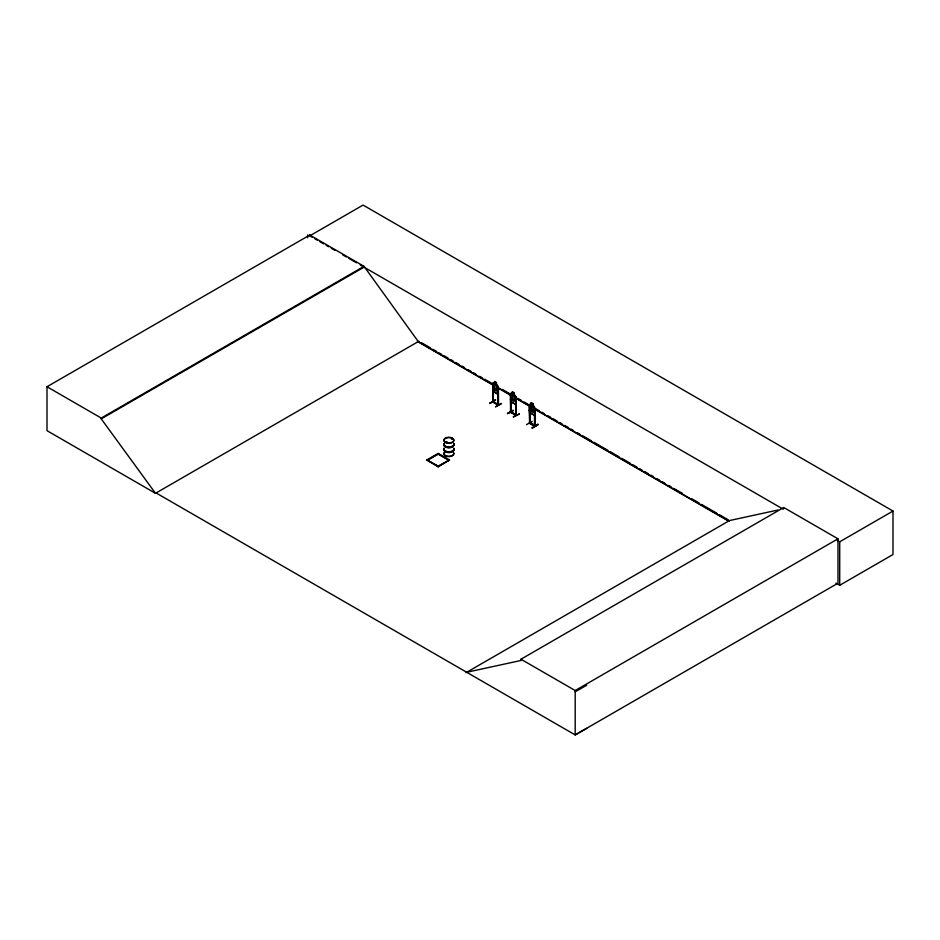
<?xml version="1.0" encoding="UTF-8"?>
<svg xmlns="http://www.w3.org/2000/svg" width="940" height="940" viewBox="0 0 940 940"><rect width="100%" height="100%" fill="white"/><g stroke="black" fill="none" stroke-linecap="round" stroke-linejoin="round"><path stroke-width="1.41" d="M445.901 442L445.689 442.329M446.359 441.753L446.241 442.294M445.736 442.235L446.911 442.235L446.359 441.53M451.376 438.804L451.917 438.945M452.011 438.769L451.964 438.886M497.648 394.001L493.288 391.487L492.666 389.066L493.241 391.534L497.589 394.048L498.224 392.203M516.037 402.567L515.461 404.282L511.09 401.768L510.479 399.347L511.043 401.815L515.402 404.318L516.037 402.473M534.178 415.092L534.86 413.341M529.361 410.181L529.866 412.684L534.226 415.186L534.919 413.4M513.311 410.439L507.718 413.424M526.541 424.657L532.134 421.308M492.83 401.192C494.91 402.226 491.491 402.531 493.007 401.227M511.207 400.839L511.066 412.578L510.455 412.284L511.184 411.744M498.224 386.493L498.282 405.199L497.718 404.94L497.718 387.48L511.007 395.153L511.007 412.543L511.278 411.802M531.276 402.72L531.276 404.858L529.302 404.482L529.819 423.447L530.031 411.708M530.031 405.904L530.09 423.329L529.514 422.33M534.531 425.233C527.046 424.116 529.831 419.581 534.919 426.349L534.86 407.643L534.202 406.55L529.361 404.447M445.83 441.941L446.782 441.694M498.224 405.163L492.701 401.968L492.724 383.297L494.581 383.602M516.037 396.774L516.095 415.48L510.502 412.249L510.538 393.578L512.382 393.884L512.453 391.851M510.538 393.578L511.149 393.237L516.095 396.774L514.239 394.953L514.239 392.814L512.323 391.78L511.466 398.196L512.382 400.44L514.121 401.439L515.049 400.264L514.239 392.814M156.181 492.995L155.57 493.359L47 430.673L47 386.751L309.777 235.035L364.027 266.349L418.277 341.596L493.206 384.871L493.206 402.261L493.406 390.558M309.777 235.035L309.777 235.846L363.063 205.084L893 511.043L893 554.518L839.714 585.279L835.907 583.07M47 386.751L101.25 418.065L364.027 266.349M586.701 728.359L575.198 734.916L156.111 492.96L155.488 493.312L101.25 418.876L364.027 267.16M155.488 493.312L418.887 341.244M492.724 383.297L493.324 382.874L498.224 386.54M492.701 384.578L492.983 401.873L498.494 405.058L498.423 387.656L497.718 387.48M496.379 382.568L496.379 384.707L497.636 385.365M489.916 403.507L495.556 399.888L489.916 403.143M510.502 394.859L510.82 412.131M498.106 405.163L497.718 404.259M497.66 404.376L493.265 401.85L498.282 404.564M497.965 404.729L497.918 387.362M495.639 406.773L501.255 403.483M495.556 406.773L501.49 403.624M515.555 414.564L515.919 415.445L515.719 397.644L516.283 415.363L510.737 412.131M426.901 459.954L438.193 453.433L449.485 459.954L438.193 466.839L426.901 459.954L438.193 466.475L449.485 459.954M426.901 460.318L438.193 453.797L449.485 460.318M513.369 410.533L507.4 413.612L513.052 410.345M438.193 454.161L427.524 460.318L438.193 466.111L448.862 460.318L438.193 454.161L438.193 453.433M529.326 405.728L529.572 422.977M533.062 403.683L533.873 411.132L532.945 412.308L531.218 411.321L530.289 409.065L531.147 402.649L533.062 403.683L533.004 405.857L534.202 406.55M515.661 414.998L515.719 397.644M516.095 414.846L515.707 414.364M513.369 416.69L519.327 413.964M513.369 417.055L519.327 413.953M529.361 423.164L534.86 426.314L534.543 408.512L535.107 426.231L529.526 423M529.866 412.684L534.226 415.186M534.484 425.867L534.543 408.512M532.193 427.923C549.759 417.172 520.313 434.703 538.15 424.821M537.88 424.351L532.263 427.923M466.099 672.641L729.499 520.56L778.026 510.009M466.71 672.276L520.96 660.479L520.96 659.222L783.737 507.506L837.986 538.82L837.986 583.199L575.198 734.916L575.198 690.536L837.986 538.82M783.737 508.763L783.126 509.128L360.243 264.974M837.199 540.347L839.714 541.804L893 511.043M575.198 691.805L586.701 685.248M497.953 404.118L498.106 404.529M493.171 401.627L492.619 401.321M529.608 422.389L529.902 422.812M495.486 400.158L489.869 403.154M515.919 414.81L511.066 412.12L515.661 414.552M309.777 235.846L312.303 237.303M314.829 238.76L317.356 240.217M319.87 241.674L323.654 243.859M326.18 245.317L328.706 246.774M331.232 248.231L335.016 250.416M342.583 254.787L346.366 256.972M348.893 258.43L356.46 262.789M496.438 382.533L494.522 381.499L494.581 383.743L493.653 383.92L493.653 387.914L494.581 390.171L496.308 391.169L497.237 389.983L496.308 382.603M421.426 342.701L430.297 347.823M432.835 349.292L436.642 351.49M439.168 352.947L441.706 354.415M444.244 355.872L448.051 358.07M450.589 359.538L453.115 361.007M455.653 362.464L459.46 364.661M461.998 366.13L464.524 367.587M468.332 369.784L470.87 371.253M473.407 372.71L475.934 374.179M479.741 376.376L482.279 377.833M484.817 379.302L492.419 383.696M502.559 389.548L510.173 393.942M517.776 398.325L521.582 400.522M524.109 401.991L527.916 404.188M535.53 408.583L539.325 410.768M541.863 412.237L544.401 413.706M548.196 415.891L550.734 417.36M553.272 418.829L557.079 421.026M559.617 422.483L562.144 423.952M564.682 425.409L568.489 427.606M571.027 429.075L573.553 430.532M577.36 432.729L579.898 434.198M582.436 435.655L591.307 440.778M593.845 442.247L607.792 450.295M610.318 451.764L619.202 456.887M621.728 458.344L630.611 463.479M633.137 464.936L636.944 467.133M639.482 468.602L642.02 470.059M644.558 471.528L648.353 473.725M650.891 475.182L653.429 476.651M657.225 478.848L659.763 480.305M662.3 481.774L664.839 483.231M668.645 485.428L671.172 486.897M673.71 488.353L682.581 493.488M691.464 498.611L699.066 502.994M701.604 504.463L716.82 513.24M719.347 514.709L728.23 519.832M515.519 397.761L529.843 406.021M534.343 408.63L728.876 520.924M417.442 341.478L492.49 384.812M497.577 387.738L510.291 395.082M515.379 398.02L528.104 405.363M535.73 409.77L729.064 521.394M520.96 659.222L575.198 690.536M529.42 410.204L529.984 412.601M839.714 541.804L839.714 585.279M494.64 381.57L494.64 383.708M438.193 466.111L438.193 466.839M307.65 234.871L307.65 237.75M101.25 418.065L101.25 418.876M453.668 452.716A4.947 2.855 0 0 1 448.885 456.311A4.947 2.855 0 0 1 444.103 452.716M453.691 444.162A4.982 2.879 0 0 1 448.885 447.781A4.982 2.879 0 0 1 444.068 444.162M453.691 443.363A4.982 2.879 0 0 1 448.885 446.982A4.982 2.879 0 0 1 444.068 443.363M453.691 448.968A4.982 2.879 0 0 1 448.885 452.587A4.982 2.879 0 0 1 444.068 448.968M453.762 448.674A5.053 2.914 0 0 1 448.885 452.352A5.053 2.914 0 0 1 443.997 448.674M453.762 448.427A5.053 2.914 0 0 1 448.885 452.105A5.053 2.914 0 0 1 443.997 448.427M453.679 448.157A4.97 2.867 0 0 1 448.885 451.776A4.97 2.867 0 0 1 444.079 448.157M453.762 443.88A5.053 2.914 0 0 1 448.885 447.546A5.053 2.914 0 0 1 443.997 443.88M453.762 443.633A5.053 2.914 0 0 1 448.885 447.299A5.053 2.914 0 0 1 443.997 443.633M453.691 452.998A4.982 2.879 0 0 1 448.885 456.617A4.982 2.879 0 0 1 444.068 452.998M496.003 382.78L494.887 382.145L496.003 383.497L496.003 382.78M513.804 393.061L512.699 392.427L513.804 393.778L513.804 393.061M532.639 403.93L531.523 403.295L532.639 404.647L532.639 403.93M496.308 385.459L494.581 384.46L494.581 388.455L496.308 389.454L496.308 385.459M514.121 395.74L512.382 394.741L512.382 398.736L514.121 399.735L514.121 395.74M532.945 406.609L531.218 405.61L531.218 409.605L532.945 410.604L532.945 406.609M446.394 442.587A4.982 2.879 0 0 0 453.867 440.096A4.982 2.879 0 0 0 446.394 437.605A4.982 2.879 0 0 0 446.394 442.587M446.394 442.963A4.958 2.867 0 0 0 453.844 440.484A4.958 2.867 0 0 0 446.394 438.005A4.958 2.867 0 0 0 446.394 442.963"/></g></svg>
